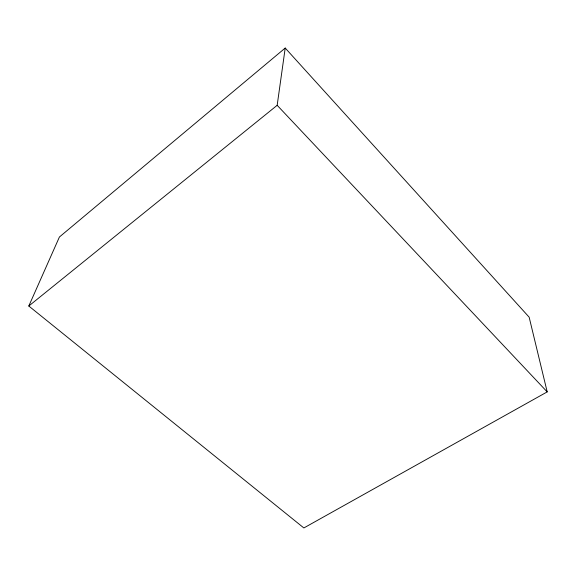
<?xml version="1.0" encoding="UTF-8"?>
<svg xmlns="http://www.w3.org/2000/svg" width="576" height="576" viewBox="0 0 576 576"><rect width="100%" height="100%" fill="white"/><g stroke="black" fill="none" stroke-linecap="round" stroke-linejoin="round"><path stroke-width="0.86" d="M28.8 306.022L277.171 105.307L285.214 48.046L529.15 317.167L547.2 391.896L303.862 527.954L28.8 306.022L59.414 237.01L285.214 48.046M277.171 105.307L547.2 391.896"/></g></svg>
